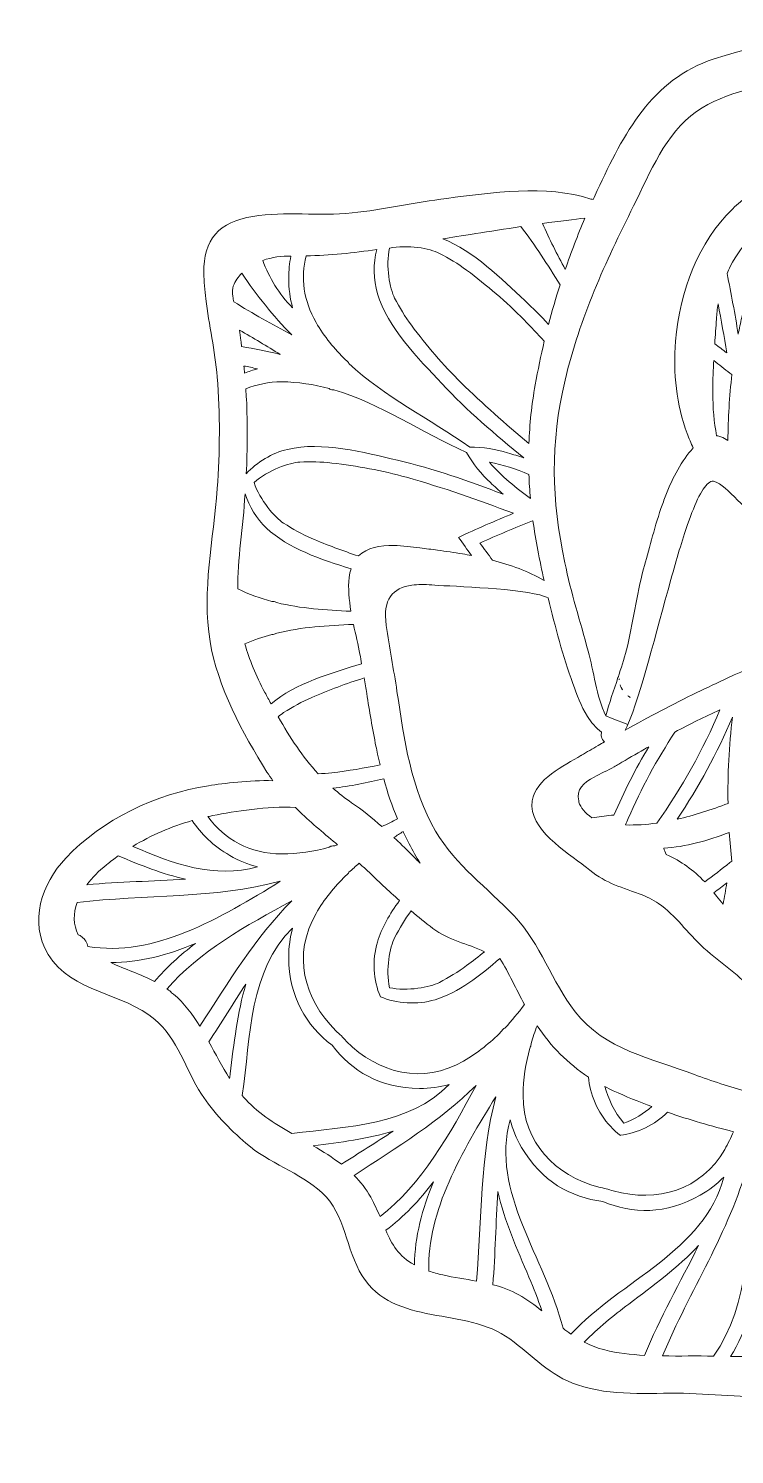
# Model space of a CAD drawing. Extents: x 28 to 2067, y -2033 to -35.
# Drawn here: x 464.3 to 583.6, y -1159.8 to -918.9 of the extents above; entities that cross this region are included whole.
import ezdxf

# ---------------------------------------------------------------- set-up
doc = ezdxf.new("R2010")
doc.units = 0
doc.header["$MEASUREMENT"] = 0
doc.layers.add('Layer 1', color=7, linetype='Continuous', lineweight=0)

msp = doc.modelspace()

# ---------------------------------------------------------------- linework, layer by layer
at = {"layer": 'Layer 1'}
for points, knots in [([(773.27, -989.82), (772.02, -984.42), (770.37, -977.1), (766.96, -972.66), (763.22, -967.8), (755.69, -966.12), (749.95, -965.05), (742.86, -963.73), (736.22, -964.5), (729.4, -965.09), (727.24, -965.29), (725.06, -965.46), (722.83, -965.54), (722.08, -965.43), (721.33, -965.34), (720.55, -965.25), (720.24, -965.21), (719.93, -965.23), (719.66, -965.3), (718.44, -958.86), (716.22, -952.68), (712.07, -947.19), (703.03, -935.32), (686.31, -929.1), (672.07, -926.44), (659.45, -924.09), (648.18, -924.09), (636.47, -925.83), (632.89, -926.36), (629.28, -927.04), (625.57, -927.86), (623.77, -927.81), (621.92, -927.86), (620.13, -928.09), (622.03, -923.57), (616.25, -922.9), (611.88, -921.7), (601.77, -918.94), (589.94, -920.81), (580.11, -924.07), (569.45, -927.6), (564.88, -936.71), (560.36, -946.32), (560.12, -946.82), (559.9, -947.34), (559.67, -947.84), (559.55, -947.8), (559.42, -947.75), (559.28, -947.74), (551.82, -945.27), (542.28, -946.69), (534.96, -947.63), (529.61, -948.32), (524.29, -949.51), (518.94, -950.09), (513.4, -950.67), (507.65, -949.76), (502.19, -950.67), (496.46, -951.63), (493.81, -954.58), (493.91, -960.2), (493.94, -961.67), (494.06, -963.13), (494.23, -964.6), (494.78, -968.99), (495.8, -973.39), (496.16, -977.77), (496.69, -984.04), (496.62, -990.37), (496.18, -996.64), (495.55, -1005.19), (493.55, -1013.85), (494.96, -1022.44), (496.21, -1030.02), (500.48, -1038.03), (504.57, -1044.51), (504.89, -1045.02), (505.24, -1045.5), (505.58, -1045.97), (501.54, -1045.87), (497.39, -1046.4), (494.68, -1046.81), (485.92, -1048.17), (476.74, -1052.51), (470.59, -1059.03), (466.49, -1063.36), (464.29, -1069.82), (467.62, -1075.29), (471.64, -1081.83), (480.22, -1081.71), (485.64, -1086.29), (489.45, -1089.49), (490.88, -1094.81), (493.51, -1098.89), (495.53, -1102.03), (498.2, -1104.76), (501.03, -1107.2), (504.89, -1110.59), (510.09, -1112.08), (513.83, -1115.5), (517.9, -1119.24), (517.84, -1125.07), (520.67, -1129.59), (526.09, -1138.26), (538.08, -1134.71), (545.61, -1140.24), (549.47, -1143.06), (552.38, -1146.46), (557.03, -1148), (562.86, -1149.98), (568.9, -1149.3), (574.95, -1149.42), (580.71, -1149.53), (586.24, -1150.44), (591.99, -1149.57), (595.15, -1149.07), (598.22, -1148.49), (601.3, -1147.97), (601.3, -1147.97), (626.94, -1146.5), (626.94, -1146.5), (627.86, -1146.63), (628.75, -1146.79), (629.64, -1146.96), (631.44, -1147.33), (633.25, -1147.8), (635.03, -1148.34), (639.88, -1149.8), (644.65, -1151.72), (649.44, -1153.26), (658.76, -1156.23), (667.94, -1159.75), (677.81, -1159.63), (685.32, -1159.53), (693.04, -1157.93), (700.62, -1155.43), (700.62, -1155.43), (711.21, -1151.37), (711.21, -1151.37), (711.21, -1151.37), (716.68, -1148.81), (716.68, -1148.81), (723.06, -1145.68), (729.13, -1142.16), (734.62, -1138.62), (742.01, -1133.88), (752.04, -1129.43), (757.55, -1122.47), (763.06, -1115.48), (764.15, -1108.92), (763.34, -1100.37), (762.33, -1089.51), (766.4, -1079.57), (766.21, -1068.73), (766.07, -1060.07), (765.59, -1052.03), (762.15, -1044.37), (765.61, -1042.07), (769, -1039.69), (771.29, -1036.08), (775.43, -1029.56), (773.27, -1023.27), (772.75, -1016.14), (772.08, -1007.03), (775.42, -999.08), (773.27, -989.82)], [0, 0, 0, 0, 1, 1, 1, 2, 2, 2, 3, 3, 3, 4, 4, 4, 5, 5, 5, 6, 6, 6, 7, 7, 7, 8, 8, 8, 9, 9, 9, 10, 10, 10, 11, 11, 11, 12, 12, 12, 13, 13, 13, 14, 14, 14, 15, 15, 15, 16, 16, 16, 17, 17, 17, 18, 18, 18, 19, 19, 19, 20, 20, 20, 21, 21, 21, 22, 22, 22, 23, 23, 23, 24, 24, 24, 25, 25, 25, 26, 26, 26, 27, 27, 27, 28, 28, 28, 29, 29, 29, 30, 30, 30, 31, 31, 31, 32, 32, 32, 33, 33, 33, 34, 34, 34, 35, 35, 35, 36, 36, 36, 37, 37, 37, 38, 38, 38, 39, 39, 39, 40, 40, 40, 41, 41, 41, 42, 42, 42, 43, 43, 43, 44, 44, 44, 45, 45, 45, 46, 46, 46, 47, 47, 47, 48, 48, 48, 49, 49, 49, 50, 50, 50, 51, 51, 51, 52, 52, 52, 53, 53, 53, 54, 54, 54, 55, 55, 55, 55]), ([(566.52, -948.87), (569.33, -943.25), (571.84, -936.71), (577.16, -932.97), (582.03, -929.55), (588.83, -928.45), (594.53, -927.24), (600.73, -925.93), (607.33, -925.02), (613.66, -925.9), (616.34, -926.27), (617.3, -926.9), (617.2, -927.67), (617.15, -928.05), (616.86, -928.46), (616.41, -928.91), (614.25, -929.61), (612.35, -930.71), (611.01, -932.35), (610.91, -932.49), (610.87, -932.63), (610.88, -932.78), (610.34, -933.14), (609.79, -933.48), (609.22, -933.83), (600.78, -938.92), (590.72, -942.44), (583.57, -949.08), (583.42, -949.2), (583.3, -949.35), (583.17, -949.48), (577.56, -954.93), (574.26, -963.24), (573.59, -971.73), (573.17, -977.1), (573.78, -982.52), (575.56, -987.31), (575.86, -988.15), (576.21, -988.97), (576.58, -989.77), (574.61, -991.93), (573.14, -994.75), (571.96, -997.75), (571.67, -998.5), (571.39, -999.25), (571.13, -1000.01), (569.94, -1003.53), (569.06, -1007.15), (568.21, -1010.19), (566.95, -1014.68), (566.46, -1019.37), (565.3, -1023.88), (564.89, -1025.48), (564.4, -1027), (563.88, -1028.52), (563.88, -1028.51), (563.88, -1028.49), (563.87, -1028.49), (563.87, -1028.49), (563.87, -1028.56), (563.87, -1028.56), (563.15, -1030.7), (562.41, -1032.82), (561.8, -1035.02), (561.8, -1035.02), (562.87, -1035.44), (562.87, -1035.44), (562.87, -1035.44), (565.53, -1036.5), (565.53, -1036.5), (567.72, -1031.46), (570.27, -1021.07), (572.81, -1011.99), (573.76, -1008.58), (574.71, -1005.36), (575.64, -1002.68), (576.94, -998.94), (578.2, -996.23), (579.37, -995.56), (579.65, -995.4), (579.91, -995.35), (580.19, -995.44), (582.17, -996.08), (586.04, -1000.87), (587.81, -1002.31), (590.36, -1004.41), (592.68, -1006.16), (595.6, -1007.66), (600.94, -1010.41), (604.84, -1011.75), (610.3, -1010.55), (609.76, -1011.1), (609.25, -1011.69), (608.73, -1012.26), (606.9, -1014.24), (605.08, -1016.23), (603.27, -1018.22), (603.03, -1018.48), (602.8, -1018.73), (602.58, -1018.98), (601.93, -1019.71), (601.28, -1020.43), (600.61, -1021.17), (594.39, -1023.42), (588.26, -1025.94), (582.43, -1028.61), (580.66, -1029.42), (578.91, -1030.25), (577.19, -1031.08), (573.14, -1033.06), (569.09, -1035.2), (565.1, -1037.42), (565.24, -1037.14), (565.38, -1036.84), (565.53, -1036.5), (565.53, -1036.5), (562.87, -1035.45), (562.87, -1035.45), (562.87, -1035.45), (561.8, -1035.03), (561.8, -1035.03), (561.8, -1035.03), (561.8, -1035.02), (561.8, -1035.02), (560.21, -1031.65), (559.78, -1027.46), (558.83, -1024.07), (557.48, -1019.07), (555.95, -1014.23), (554.89, -1009.15), (552.63, -998.44), (552.4, -989.05), (554.93, -978.34), (557.44, -967.72), (561.69, -958.56), (566.52, -948.87)], [0, 0, 0, 0, 1, 1, 1, 2, 2, 2, 3, 3, 3, 4, 4, 4, 5, 5, 5, 6, 6, 6, 7, 7, 7, 8, 8, 8, 9, 9, 9, 10, 10, 10, 11, 11, 11, 12, 12, 12, 13, 13, 13, 14, 14, 14, 15, 15, 15, 16, 16, 16, 17, 17, 17, 18, 18, 18, 19, 19, 19, 20, 20, 20, 21, 21, 21, 22, 22, 22, 23, 23, 23, 24, 24, 24, 25, 25, 25, 26, 26, 26, 27, 27, 27, 28, 28, 28, 29, 29, 29, 30, 30, 30, 31, 31, 31, 32, 32, 32, 33, 33, 33, 34, 34, 34, 35, 35, 35, 36, 36, 36, 37, 37, 37, 38, 38, 38, 39, 39, 39, 40, 40, 40, 41, 41, 41, 42, 42, 42, 43, 43, 43, 44, 44, 44, 45, 45, 45, 45]), ([(558.27, -950.98), (557.06, -953.85), (555.96, -956.73), (554.96, -959.63), (553.6, -957.07), (552.26, -954.5), (551.13, -951.87), (553.99, -951.47), (556.57, -951.14), (558.27, -950.98)], [0, 0, 0, 0, 1, 1, 1, 2, 2, 2, 3, 3, 3, 3]), ([(547.47, -952.4), (549.88, -955.49), (551.99, -958.86), (554.09, -962.24), (553.38, -964.44), (552.73, -966.66), (552.14, -968.9), (550.84, -967.53), (549.51, -966.17), (548.13, -964.88), (544.23, -961.24), (539.47, -956.5), (534.27, -954.46), (536.78, -954.05), (542.2, -953.18), (547.47, -952.4)], [0, 0, 0, 0, 1, 1, 1, 2, 2, 2, 3, 3, 3, 4, 4, 4, 5, 5, 5, 5]), ([(525.25, -956.02), (528.3, -955.41), (532.14, -956.08), (533.7, -956.91), (535.29, -957.76), (536.84, -958.66), (538.29, -959.74), (541.73, -962.31), (545, -965.07), (548, -968.13), (549.16, -969.32), (550.3, -970.53), (551.42, -971.75), (550.85, -974.17), (550.34, -976.63), (549.89, -979.12), (549.28, -982.53), (548.94, -985.8), (548.82, -989.01), (544.89, -985.72), (541.03, -982.36), (537.36, -978.76), (534.31, -975.76), (531.54, -972.49), (528.98, -969.06), (527.89, -967.6), (527, -966.06), (526.14, -964.46), (525.31, -962.91), (524.64, -959.07), (525.25, -956.02), (525.25, -956.02), (525.25, -956.02), (525.25, -956.02)], [0, 0, 0, 0, 1, 1, 1, 2, 2, 2, 3, 3, 3, 4, 4, 4, 5, 5, 5, 6, 6, 6, 7, 7, 7, 8, 8, 8, 9, 9, 9, 10, 10, 10, 11, 11, 11, 11]), ([(587.19, -961.72), (586.04, -963.63), (585.25, -965.79), (584.79, -967.74), (584.57, -968.68), (584.37, -969.62), (584.19, -970.57), (583.62, -967.14), (583.02, -963.72), (582.29, -960.33), (582.46, -959.93), (582.64, -959.53), (582.84, -959.14), (583.84, -957.17), (585.14, -955.38), (586.73, -953.71), (586.82, -956.39), (586.93, -959.07), (587.19, -961.72)], [0, 0, 0, 0, 1, 1, 1, 2, 2, 2, 3, 3, 3, 4, 4, 4, 5, 5, 5, 6, 6, 6, 6]), ([(508.6, -957.37), (508.38, -958.54), (508.26, -959.78), (508.25, -961.1), (508.24, -962.87), (508.48, -964.52), (508.91, -966.1), (506.54, -963.76), (504.96, -961.05), (503.86, -958.1), (505.43, -957.56), (507.12, -957.34), (508.6, -957.37)], [0, 0, 0, 0, 1, 1, 1, 2, 2, 2, 3, 3, 3, 4, 4, 4, 4]), ([(523.14, -956.25), (522.51, -958.64), (522.51, -961.33), (523.23, -963.72), (524.93, -969.43), (530.16, -974.67), (534.11, -978.89), (538.37, -983.45), (543.15, -987.51), (547.98, -991.47), (547.07, -991.16), (546.15, -990.87), (545.23, -990.59), (543.31, -990), (541.04, -989.61), (538.82, -989.65), (532.08, -984.81), (524.36, -981.15), (518.42, -975.5), (518.33, -975.32), (518.2, -975.15), (517.99, -975.02), (517.94, -974.99), (517.89, -974.95), (517.84, -974.92), (515.96, -973.05), (514.26, -970.98), (512.87, -968.57), (510.72, -964.86), (510.28, -960.99), (511.17, -957.35), (515.21, -957.26), (519.18, -956.83), (523.14, -956.25)], [0, 0, 0, 0, 1, 1, 1, 2, 2, 2, 3, 3, 3, 4, 4, 4, 5, 5, 5, 6, 6, 6, 7, 7, 7, 8, 8, 8, 9, 9, 9, 10, 10, 10, 11, 11, 11, 11]), ([(498.81, -964.17), (498.72, -963.48), (498.72, -962.84), (498.88, -962.43), (499.22, -961.59), (499.71, -960.88), (500.3, -960.27), (502.86, -963.96), (505.59, -967.5), (508.76, -970.67), (505.5, -968.93), (502.16, -967.1), (498.97, -965.08), (498.9, -964.77), (498.85, -964.47), (498.81, -964.17)], [0, 0, 0, 0, 1, 1, 1, 2, 2, 2, 3, 3, 3, 4, 4, 4, 5, 5, 5, 5]), ([(582.25, -973.71), (581.58, -973.19), (580.9, -972.69), (580.22, -972.17), (580.32, -970.76), (580.42, -969.37), (580.5, -968.04), (580.55, -967.15), (580.65, -966.28), (580.79, -965.45), (581.31, -968.2), (581.8, -970.95), (582.25, -973.71)], [0, 0, 0, 0, 1, 1, 1, 2, 2, 2, 3, 3, 3, 4, 4, 4, 4]), ([(500.29, -972.66), (500.25, -972.31), (500.21, -971.96), (500.16, -971.61), (500.08, -971.03), (500, -970.45), (499.92, -969.86), (502.27, -971.2), (504.58, -972.6), (506.82, -973.99), (504.66, -973.42), (502.48, -972.99), (500.29, -972.66)], [0, 0, 0, 0, 1, 1, 1, 2, 2, 2, 3, 3, 3, 4, 4, 4, 4]), ([(582.76, -977.15), (582.88, -977.25), (583, -977.31), (583.12, -977.35), (582.68, -981.06), (582.47, -984.79), (582.45, -988.52), (582.06, -988.28), (581.67, -988.06), (581.26, -987.9), (581.03, -987.82), (580.79, -987.76), (580.54, -987.72), (580.07, -985.41), (579.9, -982.97), (579.89, -980.51), (579.88, -979.78), (579.89, -979.05), (579.91, -978.32), (579.93, -977.22), (579.99, -976.12), (580.05, -975.03), (580.95, -975.73), (581.86, -976.43), (582.76, -977.15)], [0, 0, 0, 0, 1, 1, 1, 2, 2, 2, 3, 3, 3, 4, 4, 4, 5, 5, 5, 6, 6, 6, 7, 7, 7, 8, 8, 8, 8]), ([(502.95, -976.43), (502.22, -976.61), (501.5, -976.85), (500.79, -977.14), (500.75, -976.74), (500.71, -976.34), (500.67, -975.94), (501.42, -976.05), (502.19, -976.21), (502.95, -976.43)], [0, 0, 0, 0, 1, 1, 1, 2, 2, 2, 3, 3, 3, 3]), ([(501.11, -981.56), (501.08, -980.97), (501.04, -980.38), (501, -979.8), (502.82, -979.04), (504.84, -978.61), (507.06, -978.61), (509.85, -978.62), (512.5, -979.05), (515.06, -979.74), (515.11, -979.77), (515.16, -979.79), (515.22, -979.82), (515.44, -979.94), (515.65, -979.97), (515.85, -979.95), (523.71, -982.28), (530.74, -987.13), (538.3, -990.54), (539.38, -992.49), (540.85, -994.26), (542.32, -995.63), (543.02, -996.29), (543.74, -996.93), (544.46, -997.57), (538.62, -995.36), (532.71, -993.26), (526.63, -991.85), (521, -990.54), (513.84, -988.62), (508.05, -990.01), (505.4, -990.64), (502.87, -992.17), (501.08, -994.13), (501.28, -989.95), (501.31, -985.76), (501.11, -981.56)], [0, 0, 0, 0, 1, 1, 1, 2, 2, 2, 3, 3, 3, 4, 4, 4, 5, 5, 5, 6, 6, 6, 7, 7, 7, 8, 8, 8, 9, 9, 9, 10, 10, 10, 11, 11, 11, 12, 12, 12, 12]), ([(510.15, -992.16), (511.96, -992.1), (513.75, -992.1), (515.55, -992.32), (519.8, -992.82), (524.02, -993.58), (528.15, -994.73), (534.28, -996.44), (540.26, -998.58), (546.22, -1000.81), (543.08, -1002.09), (539.99, -1003.44), (536.93, -1004.87), (536.93, -1004.87), (536.93, -1004.87), (536.93, -1004.87), (537.66, -1005.9), (538.4, -1006.92), (539.14, -1007.94), (538.63, -1007.85), (538.12, -1007.75), (537.6, -1007.66), (536.21, -1007.44), (534.8, -1007.22), (533.39, -1007.04), (532.41, -1006.91), (531.41, -1006.77), (530.42, -1006.64), (529.01, -1006.47), (527.48, -1006.28), (526.01, -1006.26), (523.68, -1006.22), (521.48, -1006.58), (520.04, -1008.02), (517.37, -1007.15), (514.73, -1006.16), (512.14, -1005.05), (510.47, -1004.33), (508.92, -1003.44), (507.38, -1002.48), (505.89, -1001.55), (503.39, -998.56), (502.39, -995.61), (502.39, -995.61), (502.39, -995.61), (502.39, -995.61), (504.73, -993.56), (508.39, -992.22), (510.15, -992.16)], [0, 0, 0, 0, 1, 1, 1, 2, 2, 2, 3, 3, 3, 4, 4, 4, 5, 5, 5, 6, 6, 6, 7, 7, 7, 8, 8, 8, 9, 9, 9, 10, 10, 10, 11, 11, 11, 12, 12, 12, 13, 13, 13, 14, 14, 14, 15, 15, 15, 16, 16, 16, 16]), ([(548.82, -994.23), (548.87, -995.59), (548.96, -996.94), (549.08, -998.3), (546.78, -996.59), (544.14, -994.52), (542.15, -992.17), (542.15, -992.17), (542.15, -992.17), (542.15, -992.17), (544.4, -992.58), (546.7, -993.38), (548.82, -994.23)], [0, 0, 0, 0, 1, 1, 1, 2, 2, 2, 3, 3, 3, 4, 4, 4, 4]), ([(500.12, -1005.8), (500.43, -1003.04), (500.69, -1000.28), (500.88, -997.51), (501.58, -999.66), (502.83, -1001.73), (504.49, -1003.3), (508.13, -1006.74), (513.78, -1008.65), (518.77, -1010.17), (518.63, -1010.61), (518.52, -1011.11), (518.46, -1011.65), (518.25, -1013.48), (518.43, -1015.41), (518.76, -1017.35), (514.51, -1017.18), (510.29, -1016.88), (506.22, -1015.9), (506.05, -1015.79), (505.85, -1015.71), (505.6, -1015.7), (505.54, -1015.7), (505.48, -1015.69), (505.42, -1015.69), (503.46, -1015.17), (501.53, -1014.49), (499.65, -1013.57), (499.64, -1011.14), (499.81, -1008.59), (500.12, -1005.8)], [0, 0, 0, 0, 1, 1, 1, 2, 2, 2, 3, 3, 3, 4, 4, 4, 5, 5, 5, 6, 6, 6, 7, 7, 7, 8, 8, 8, 9, 9, 9, 10, 10, 10, 10]), ([(540.54, -1005.83), (540.54, -1005.83), (540.54, -1005.83), (540.54, -1005.83), (543.47, -1004.51), (546.44, -1003.27), (549.45, -1002.1), (549.47, -1002.09), (549.49, -1002.07), (549.51, -1002.06), (549.96, -1005.36), (550.6, -1008.7), (551.41, -1012.17), (548.66, -1010.58), (545.73, -1009.52), (542.68, -1008.73), (541.96, -1007.77), (541.24, -1006.81), (540.54, -1005.83)], [0, 0, 0, 0, 1, 1, 1, 2, 2, 2, 3, 3, 3, 4, 4, 4, 5, 5, 5, 6, 6, 6, 6]), ([(561.06, -1038.55), (561.13, -1038.91), (561.33, -1039.2), (561.61, -1039.39), (561.24, -1039.6), (560.88, -1039.81), (560.51, -1040.04), (559.56, -1040.58), (558.62, -1041.13), (557.7, -1041.67), (557.66, -1041.68), (557.64, -1041.71), (557.61, -1041.72), (554.81, -1043.42), (549.91, -1045.71), (549.39, -1049.36), (548.71, -1054.28), (555.18, -1057.89), (558.39, -1060.52), (558.45, -1060.56), (558.5, -1060.6), (558.54, -1060.64), (561.5, -1063.12), (563.89, -1063.79), (567.47, -1065.06), (568.72, -1065.5), (569.77, -1066.07), (570.71, -1066.72), (573.68, -1068.74), (575.5, -1071.6), (578.37, -1074.22), (581.3, -1076.9), (584.55, -1078.8), (587.1, -1081.95), (588.48, -1083.65), (589.64, -1085.48), (590.82, -1087.32), (591.14, -1087.82), (591.47, -1088.32), (591.8, -1088.83), (592.44, -1089.8), (593.11, -1090.76), (593.84, -1091.66), (596.41, -1094.93), (599.71, -1097.62), (603.28, -1099.92), (605.18, -1101.16), (607.16, -1102.27), (609.15, -1103.31), (609.25, -1103.59), (609.39, -1103.85), (609.68, -1104.09), (609.79, -1104.21), (609.95, -1104.29), (610.08, -1104.39), (607.61, -1104.07), (605.14, -1103.77), (602.68, -1103.32), (601.75, -1103.15), (600.84, -1102.95), (599.92, -1102.72), (598.99, -1102.5), (598.06, -1102.25), (597.13, -1101.93), (593.7, -1100.77), (590.26, -1099.82), (586.84, -1098.83), (586.48, -1098.73), (586.12, -1098.62), (585.76, -1098.51), (582.76, -1097.64), (579.76, -1096.71), (576.77, -1095.58), (569.54, -1092.85), (561.65, -1091.43), (556.63, -1084.98), (552.66, -1079.86), (550.85, -1073.58), (546.32, -1068.8), (541.74, -1063.95), (536.54, -1060.37), (533.07, -1054.48), (528.86, -1047.28), (527.75, -1039.01), (526.54, -1030.88), (525.98, -1027.16), (525.24, -1023.44), (524.72, -1019.73), (524.09, -1015.32), (525.82, -1013.4), (529.06, -1012.95), (530.06, -1012.82), (531.19, -1012.8), (532.44, -1012.91), (534.43, -1013.1), (545.97, -1013.38), (550.69, -1014.6), (551.27, -1014.76), (551.74, -1014.93), (552.1, -1015.1), (553.25, -1019.99), (554.56, -1024.96), (556.26, -1029.58), (556.91, -1031.4), (557.62, -1033.39), (558.7, -1035.11), (559.34, -1036.14), (560.12, -1037.05), (561.09, -1037.78), (561.09, -1037.82), (561.08, -1037.87), (561.06, -1037.94), (561.01, -1038.16), (561.02, -1038.36), (561.06, -1038.55)], [0, 0, 0, 0, 1, 1, 1, 2, 2, 2, 3, 3, 3, 4, 4, 4, 5, 5, 5, 6, 6, 6, 7, 7, 7, 8, 8, 8, 9, 9, 9, 10, 10, 10, 11, 11, 11, 12, 12, 12, 13, 13, 13, 14, 14, 14, 15, 15, 15, 16, 16, 16, 17, 17, 17, 18, 18, 18, 19, 19, 19, 20, 20, 20, 21, 21, 21, 22, 22, 22, 23, 23, 23, 24, 24, 24, 25, 25, 25, 26, 26, 26, 27, 27, 27, 28, 28, 28, 29, 29, 29, 30, 30, 30, 31, 31, 31, 32, 32, 32, 33, 33, 33, 34, 34, 34, 35, 35, 35, 36, 36, 36, 37, 37, 37, 38, 38, 38, 38]), ([(504.23, -1031.08), (502.67, -1028.2), (501.58, -1025.51), (500.85, -1022.84), (502.35, -1022.19), (503.88, -1021.67), (505.42, -1021.26), (505.48, -1021.26), (505.54, -1021.25), (505.6, -1021.25), (505.85, -1021.24), (506.05, -1021.15), (506.22, -1021.04), (510.43, -1020.03), (514.79, -1019.74), (519.19, -1019.58), (519.56, -1021.31), (519.98, -1023.02), (520.28, -1024.61), (520.38, -1025.15), (520.47, -1025.69), (520.57, -1026.23), (515.51, -1027.76), (509.37, -1029.55), (505.26, -1032.97), (504.91, -1032.35), (504.57, -1031.72), (504.23, -1031.08)], [0, 0, 0, 0, 1, 1, 1, 2, 2, 2, 3, 3, 3, 4, 4, 4, 5, 5, 5, 6, 6, 6, 7, 7, 7, 8, 8, 8, 9, 9, 9, 9]), ([(521.42, -1031.24), (521.9, -1034.22), (522.39, -1037.19), (522.99, -1040.16), (523.09, -1040.59), (523.15, -1041.03), (523.24, -1041.46), (523.37, -1042.08), (523.53, -1042.68), (523.68, -1043.29), (520.99, -1043.86), (518.28, -1044.3), (515.55, -1044.63), (514.77, -1044.72), (513.99, -1044.77), (513.22, -1044.79), (510.56, -1041.91), (508.47, -1038.68), (506.48, -1035.18), (506.8, -1034.89), (507.11, -1034.63), (507.38, -1034.46), (508.92, -1033.51), (510.47, -1032.62), (512.14, -1031.9), (515.03, -1030.66), (517.98, -1029.55), (520.98, -1028.62), (521.13, -1029.5), (521.27, -1030.37), (521.42, -1031.24)], [0, 0, 0, 0, 1, 1, 1, 2, 2, 2, 3, 3, 3, 4, 4, 4, 5, 5, 5, 6, 6, 6, 7, 7, 7, 8, 8, 8, 9, 9, 9, 10, 10, 10, 10]), ([(564.11, -1028.88), (564.11, -1028.89), (564.11, -1028.9), (564.11, -1028.9), (564.08, -1028.86), (564.05, -1028.81), (564.01, -1028.76), (564.05, -1028.8), (564.08, -1028.84), (564.11, -1028.88)], [0, 0, 0, 0, 1, 1, 1, 2, 2, 2, 3, 3, 3, 3]), ([(564.62, -1030.62), (564.45, -1030.35), (564.32, -1030.09), (564.24, -1029.79), (564.33, -1030.09), (564.47, -1030.37), (564.62, -1030.62)], [0, 0, 0, 0, 1, 1, 1, 2, 2, 2, 2]), ([(565.91, -1031.88), (565.91, -1031.89), (565.91, -1031.89), (565.91, -1031.89), (565.78, -1031.81), (565.66, -1031.72), (565.54, -1031.62), (565.66, -1031.71), (565.78, -1031.8), (565.91, -1031.88)], [0, 0, 0, 0, 1, 1, 1, 2, 2, 2, 3, 3, 3, 3]), ([(570.42, -1053.13), (568.66, -1053.38), (566.89, -1053.49), (565.14, -1053.44), (565.3, -1053.07), (565.46, -1052.71), (565.6, -1052.37), (567.78, -1047.27), (570.45, -1042.41), (573.48, -1037.77), (575.98, -1036.41), (578.52, -1035.16), (581.1, -1033.99), (578.24, -1040.73), (574.7, -1047.18), (570.42, -1053.13)], [0, 0, 0, 0, 1, 1, 1, 2, 2, 2, 3, 3, 3, 4, 4, 4, 5, 5, 5, 5]), ([(582.46, -1049.79), (579.61, -1050.89), (576.74, -1051.83), (573.87, -1052.48), (577.52, -1047.06), (580.63, -1041.26), (583.21, -1035.25), (582.64, -1040.07), (582.38, -1044.94), (582.46, -1049.79)], [0, 0, 0, 0, 1, 1, 1, 2, 2, 2, 3, 3, 3, 3]), ([(563.17, -1051.8), (563.04, -1051.78), (562.91, -1051.76), (562.76, -1051.78), (561.66, -1051.95), (560.55, -1052.1), (559.44, -1052.25), (558.36, -1051.39), (557.54, -1050.5), (557.27, -1049.59), (557.24, -1049.52), (557.24, -1049.46), (557.23, -1049.38), (556.76, -1047.45), (558.09, -1046.31), (559.84, -1045.35), (560.92, -1044.77), (562.15, -1044.23), (563.22, -1043.62), (563.47, -1043.48), (563.72, -1043.33), (563.99, -1043.17), (565.43, -1042.32), (566.9, -1041.48), (568.34, -1040.65), (568.59, -1040.51), (568.84, -1040.37), (569.08, -1040.23), (566.86, -1043.96), (564.87, -1047.82), (563.17, -1051.8)], [0, 0, 0, 0, 1, 1, 1, 2, 2, 2, 3, 3, 3, 4, 4, 4, 5, 5, 5, 6, 6, 6, 7, 7, 7, 8, 8, 8, 9, 9, 9, 10, 10, 10, 10]), ([(524.29, -1045.65), (524.93, -1047.96), (525.71, -1050.21), (526.62, -1052.4), (525.75, -1052.85), (524.88, -1053.29), (524, -1053.72), (522.37, -1052.29), (520.68, -1050.92), (518.86, -1049.68), (517.73, -1048.91), (516.69, -1048.09), (515.72, -1047.23), (518.63, -1046.93), (521.58, -1046.28), (524.29, -1045.65)], [0, 0, 0, 0, 1, 1, 1, 2, 2, 2, 3, 3, 3, 4, 4, 4, 5, 5, 5, 5]), ([(495.43, -1051.85), (499.17, -1051.16), (504.63, -1050.21), (509.39, -1050.48), (511.39, -1052.52), (513.57, -1054.33), (515.78, -1056.18), (516.02, -1056.38), (516.26, -1056.58), (516.5, -1056.78), (516.29, -1056.85), (516.07, -1056.93), (515.85, -1056.99), (515.65, -1056.98), (515.44, -1057), (515.22, -1057.12), (515.16, -1057.15), (515.11, -1057.17), (515.06, -1057.2), (512.5, -1057.9), (509.85, -1058.33), (507.06, -1058.33), (501.69, -1058.34), (497.43, -1055.9), (494.61, -1052.03), (494.88, -1051.98), (495.16, -1051.9), (495.43, -1051.85)], [0, 0, 0, 0, 1, 1, 1, 2, 2, 2, 3, 3, 3, 4, 4, 4, 5, 5, 5, 6, 6, 6, 7, 7, 7, 8, 8, 8, 9, 9, 9, 9]), ([(491.95, -1052.7), (493.42, -1054.95), (495.49, -1056.96), (498.29, -1058.6), (499.82, -1059.49), (501.37, -1060.11), (502.95, -1060.52), (495.7, -1062.54), (488.81, -1060.04), (481.91, -1057.06), (485.04, -1055.17), (488.44, -1053.7), (491.95, -1052.7)], [0, 0, 0, 0, 1, 1, 1, 2, 2, 2, 3, 3, 3, 4, 4, 4, 4]), ([(526.67, -1056.16), (526.46, -1055.96), (526.24, -1055.76), (526.02, -1055.56), (526.53, -1055.22), (527.04, -1054.89), (527.56, -1054.56), (527.6, -1054.65), (527.64, -1054.75), (527.68, -1054.84), (527.97, -1055.43), (528.27, -1056.03), (528.58, -1056.63), (529.17, -1057.74), (529.78, -1058.85), (530.46, -1059.92), (530.19, -1059.64), (529.93, -1059.38), (529.66, -1059.11), (528.68, -1058.12), (527.68, -1057.13), (526.67, -1056.16)], [0, 0, 0, 0, 1, 1, 1, 2, 2, 2, 3, 3, 3, 4, 4, 4, 5, 5, 5, 6, 6, 6, 7, 7, 7, 7]), ([(571.59, -1057.37), (575.33, -1057.13), (579.01, -1056.12), (582.67, -1054.7), (582.78, -1056.33), (582.92, -1057.96), (583.12, -1059.59), (583, -1059.64), (582.88, -1059.7), (582.76, -1059.79), (581.37, -1060.91), (579.96, -1062), (578.53, -1063.07), (576.61, -1061.02), (574.61, -1059.61), (572.01, -1058.41), (571.87, -1058.06), (571.72, -1057.72), (571.59, -1057.37)], [0, 0, 0, 0, 1, 1, 1, 2, 2, 2, 3, 3, 3, 4, 4, 4, 5, 5, 5, 6, 6, 6, 6]), ([(477.48, -1060.15), (478.12, -1059.64), (478.78, -1059.14), (479.45, -1058.66), (483.18, -1060.23), (486.98, -1061.72), (490.82, -1062.62), (485.26, -1062.95), (479.63, -1063.04), (474.16, -1063.53), (475.04, -1062.35), (476.16, -1061.21), (477.48, -1060.15)], [0, 0, 0, 0, 1, 1, 1, 2, 2, 2, 3, 3, 3, 4, 4, 4, 4]), ([(517.99, -1061.93), (518.2, -1061.79), (518.33, -1061.62), (518.42, -1061.44), (518.98, -1060.91), (519.57, -1060.41), (520.16, -1059.91), (520.62, -1060.32), (521.08, -1060.74), (521.54, -1061.17), (523.31, -1062.84), (525.11, -1064.55), (526.96, -1066.22), (525.32, -1068.44), (523.95, -1070.79), (523.23, -1073.22), (522.33, -1076.23), (522.54, -1079.7), (523.73, -1082.45), (523.73, -1082.45), (523.73, -1082.45), (523.73, -1082.45), (526.47, -1083.64), (529.95, -1083.85), (532.96, -1082.95), (536.9, -1081.78), (540.61, -1078.92), (543.92, -1075.97), (545.46, -1078.48), (546.68, -1081.14), (548.06, -1083.77), (547.02, -1085.16), (545.93, -1086.5), (544.74, -1087.76), (544.56, -1087.85), (544.38, -1087.98), (544.25, -1088.19), (544.22, -1088.24), (544.18, -1088.29), (544.15, -1088.34), (542.29, -1090.22), (540.21, -1091.91), (537.8, -1093.31), (530.9, -1097.31), (523.4, -1095.43), (517.98, -1089.97), (517.68, -1089.67), (517.41, -1089.36), (517.14, -1089.04), (516.82, -1088.77), (516.51, -1088.49), (516.21, -1088.2), (510.75, -1082.78), (508.87, -1075.28), (512.87, -1068.38), (514.26, -1065.97), (515.96, -1063.89), (517.84, -1062.03), (517.89, -1061.99), (517.94, -1061.96), (517.99, -1061.93)], [0, 0, 0, 0, 1, 1, 1, 2, 2, 2, 3, 3, 3, 4, 4, 4, 5, 5, 5, 6, 6, 6, 7, 7, 7, 8, 8, 8, 9, 9, 9, 10, 10, 10, 11, 11, 11, 12, 12, 12, 13, 13, 13, 14, 14, 14, 15, 15, 15, 16, 16, 16, 17, 17, 17, 18, 18, 18, 19, 19, 19, 20, 20, 20, 20]), ([(472.5, -1066.54), (483.99, -1065.16), (495.73, -1065.92), (506.82, -1062.95), (496.77, -1069.19), (485.44, -1075.83), (474.32, -1073.96), (474.2, -1073.33), (473.86, -1072.75), (473.28, -1072.32), (473.09, -1072.18), (472.89, -1072.08), (472.69, -1071.99), (471.84, -1070.27), (471.84, -1068.4), (472.5, -1066.54)], [0, 0, 0, 0, 1, 1, 1, 2, 2, 2, 3, 3, 3, 4, 4, 4, 5, 5, 5, 5]), ([(582.25, -1063.23), (582.06, -1064.42), (581.85, -1065.62), (581.64, -1066.81), (581.27, -1066.36), (580.9, -1065.92), (580.54, -1065.45), (580.39, -1065.25), (580.23, -1065.07), (580.08, -1064.88), (580.81, -1064.33), (581.54, -1063.79), (582.25, -1063.23)], [0, 0, 0, 0, 1, 1, 1, 2, 2, 2, 3, 3, 3, 4, 4, 4, 4]), ([(488.77, -1081.99), (488.56, -1081.86), (488.36, -1081.7), (488.16, -1081.48), (488.01, -1081.37), (487.84, -1081.26), (487.68, -1081.15), (493.06, -1074.9), (501.17, -1070.34), (508.76, -1066.28), (502.57, -1072.46), (498.08, -1080.05), (493.22, -1087.4), (491.99, -1085.41), (490.59, -1083.54), (488.77, -1081.99)], [0, 0, 0, 0, 1, 1, 1, 2, 2, 2, 3, 3, 3, 4, 4, 4, 5, 5, 5, 5]), ([(532.58, -1070.9), (535.29, -1072.93), (538.39, -1073.47), (541.32, -1074.84), (540.32, -1075.65), (539.32, -1076.44), (538.29, -1077.2), (536.84, -1078.29), (535.29, -1079.18), (533.7, -1080.04), (532.14, -1080.87), (528.3, -1081.54), (525.25, -1080.93), (524.64, -1077.87), (525.31, -1074.04), (526.14, -1072.48), (526.98, -1070.9), (527.87, -1069.38), (528.94, -1067.94), (530.14, -1068.97), (531.34, -1069.97), (532.58, -1070.9)], [0, 0, 0, 0, 1, 1, 1, 2, 2, 2, 3, 3, 3, 4, 4, 4, 5, 5, 5, 6, 6, 6, 7, 7, 7, 7]), ([(500.56, -1099.34), (500.51, -1099.28), (500.46, -1099.21), (500.4, -1099.15), (501.86, -1088.99), (501.54, -1078.08), (508.91, -1070.85), (508.48, -1072.42), (508.24, -1074.08), (508.25, -1075.85), (508.29, -1082.51), (511.21, -1087.31), (515.56, -1090.62), (518.87, -1094.97), (523.67, -1097.89), (530.33, -1097.93), (532.1, -1097.94), (533.76, -1097.7), (535.33, -1097.26), (528.5, -1104.23), (518.4, -1104.33), (508.75, -1105.55), (505.74, -1103.81), (502.83, -1101.95), (500.56, -1099.34)], [0, 0, 0, 0, 1, 1, 1, 2, 2, 2, 3, 3, 3, 4, 4, 4, 5, 5, 5, 6, 6, 6, 7, 7, 7, 8, 8, 8, 8]), ([(478.18, -1076.69), (483.02, -1076.69), (487.81, -1075.41), (492.49, -1073.45), (489.93, -1075.39), (487.59, -1077.51), (485.6, -1079.87), (483.22, -1078.62), (480.62, -1077.83), (478.18, -1076.69)], [0, 0, 0, 0, 1, 1, 1, 2, 2, 2, 3, 3, 3, 3]), ([(494.76, -1090.06), (496.86, -1086.83), (498.91, -1083.53), (501.03, -1080.3), (499.58, -1085.13), (498.98, -1090.38), (498.36, -1095.46), (498.33, -1095.72), (498.29, -1095.98), (498.26, -1096.24), (496.98, -1094.25), (495.9, -1092.13), (494.76, -1090.06)], [0, 0, 0, 0, 1, 1, 1, 2, 2, 2, 3, 3, 3, 4, 4, 4, 4]), ([(548.98, -1091.12), (549, -1091.07), (549.03, -1091.02), (549.06, -1090.96), (549.17, -1090.74), (549.2, -1090.53), (549.19, -1090.33), (549.49, -1089.32), (549.83, -1088.33), (550.2, -1087.35), (552.54, -1090.82), (555.41, -1093.73), (558.88, -1096.01), (558.96, -1096.73), (559.07, -1097.44), (559.24, -1098.13), (559.97, -1101.18), (561.89, -1104.08), (564.29, -1105.87), (564.29, -1105.87), (564.29, -1105.85), (564.29, -1105.85), (567.14, -1105.52), (570.11, -1104.09), (572.25, -1101.96), (575.91, -1103.22), (579.64, -1104.32), (583.38, -1105.24), (582.95, -1106.25), (582.47, -1107.26), (581.91, -1108.24), (577.93, -1115.15), (570.5, -1117.27), (563.07, -1115.25), (562.66, -1115.14), (562.27, -1115.01), (561.88, -1114.87), (561.88, -1114.87), (561.88, -1114.87), (561.88, -1114.87), (561.47, -1114.79), (561.06, -1114.71), (560.65, -1114.6), (553.21, -1112.64), (547.83, -1107.09), (547.85, -1099.11), (547.85, -1096.32), (548.28, -1093.68), (548.98, -1091.12)], [0, 0, 0, 0, 1, 1, 1, 2, 2, 2, 3, 3, 3, 4, 4, 4, 5, 5, 5, 6, 6, 6, 7, 7, 7, 8, 8, 8, 9, 9, 9, 10, 10, 10, 11, 11, 11, 12, 12, 12, 13, 13, 13, 14, 14, 14, 15, 15, 15, 16, 16, 16, 16]), ([(522.1, -1116.31), (521.33, -1114.91), (520.37, -1113.7), (519.29, -1112.62), (526.48, -1107.89), (533.86, -1103.46), (539.9, -1097.42), (535.55, -1105.55), (530.63, -1114.27), (523.68, -1119.59), (523.24, -1118.57), (522.74, -1117.48), (522.1, -1116.31)], [0, 0, 0, 0, 1, 1, 1, 2, 2, 2, 3, 3, 3, 4, 4, 4, 4]), ([(569.61, -1101.01), (568.28, -1102.12), (566.56, -1103.21), (564.84, -1103.79), (564.84, -1103.79), (564.84, -1103.79), (564.84, -1103.79), (563.29, -1102.02), (562.15, -1099.5), (561.66, -1097.62), (562.13, -1097.86), (562.59, -1098.11), (563.08, -1098.33), (565.21, -1099.29), (567.39, -1100.19), (569.61, -1101.01)], [0, 0, 0, 0, 1, 1, 1, 2, 2, 2, 3, 3, 3, 4, 4, 4, 5, 5, 5, 5]), ([(534.27, -1129.43), (533.41, -1129.23), (532.64, -1129.02), (531.93, -1128.79), (531.59, -1118.66), (537.56, -1108.48), (543.23, -1099.36), (540.53, -1109.42), (540.91, -1120.02), (539.97, -1130.47), (538.09, -1130.13), (536.19, -1129.86), (534.27, -1129.43)], [0, 0, 0, 0, 1, 1, 1, 2, 2, 2, 3, 3, 3, 4, 4, 4, 4]), ([(512.37, -1107.62), (516.93, -1107.06), (521.57, -1106.45), (525.88, -1105.15), (523, -1107.05), (520.05, -1108.88), (517.15, -1110.75), (515.66, -1109.6), (514.04, -1108.58), (512.37, -1107.62)], [0, 0, 0, 0, 1, 1, 1, 2, 2, 2, 3, 3, 3, 3]), ([(554.59, -1138.43), (551.61, -1126.59), (542.27, -1115.4), (545.66, -1103.23), (546.07, -1104.81), (546.69, -1106.36), (547.58, -1107.89), (550.95, -1113.64), (555.88, -1116.34), (561.3, -1117.03), (566.34, -1119.14), (571.96, -1119.27), (577.75, -1115.97), (579.28, -1115.1), (580.6, -1114.06), (581.74, -1112.9), (578.53, -1125.37), (564.39, -1130.34), (555.92, -1139.42), (555.47, -1139.1), (555.02, -1138.77), (554.59, -1138.43)], [0, 0, 0, 0, 1, 1, 1, 2, 2, 2, 3, 3, 3, 4, 4, 4, 5, 5, 5, 6, 6, 6, 7, 7, 7, 7]), ([(571.39, -1143.11), (575.95, -1132.15), (582.73, -1122.14), (585.78, -1110.76), (586.14, -1122.03), (586.22, -1134.47), (580.02, -1143.15), (577.23, -1143.08), (574.3, -1143.15), (571.39, -1143.11)], [0, 0, 0, 0, 1, 1, 1, 2, 2, 2, 3, 3, 3, 3]), ([(524.64, -1121.88), (527.68, -1119.65), (530.34, -1116.83), (532.73, -1113.69), (530.8, -1118.28), (529.53, -1122.99), (529.49, -1127.75), (526.79, -1126.28), (525.7, -1124.33), (524.64, -1121.88)], [0, 0, 0, 0, 1, 1, 1, 2, 2, 2, 3, 3, 3, 3]), ([(547.1, -1132.77), (545.68, -1131.98), (544.21, -1131.47), (542.73, -1131.08), (543.15, -1125.9), (543.25, -1120.6), (543.55, -1115.36), (544.71, -1120.27), (546.82, -1125.11), (548.83, -1129.82), (549.61, -1131.68), (550.37, -1133.58), (551.03, -1135.51), (549.83, -1134.53), (548.56, -1133.59), (547.1, -1132.77)], [0, 0, 0, 0, 1, 1, 1, 2, 2, 2, 3, 3, 3, 4, 4, 4, 5, 5, 5, 5]), ([(561.65, -1142.1), (560.36, -1141.78), (559.22, -1141.32), (558.17, -1140.78), (560.47, -1138.42), (563.08, -1136.32), (565.7, -1134.34), (569.79, -1131.27), (574.04, -1128.13), (577.5, -1124.45), (574.39, -1130.65), (570.91, -1136.75), (568.35, -1143.01), (566.04, -1142.88), (563.78, -1142.63), (561.65, -1142.1)], [0, 0, 0, 0, 1, 1, 1, 2, 2, 2, 3, 3, 3, 4, 4, 4, 5, 5, 5, 5]), ([(582.86, -1143.22), (585.6, -1138.85), (587.03, -1133.77), (587.71, -1128.42), (588.36, -1133.6), (589.72, -1138.52), (592.29, -1142.8), (589.15, -1143.11), (586.01, -1143.28), (582.86, -1143.22)], [0, 0, 0, 0, 1, 1, 1, 2, 2, 2, 3, 3, 3, 3])]:
    msp.add_open_spline(points, degree=3, knots=knots, dxfattribs=at)

doc.saveas('drawing.dxf')
